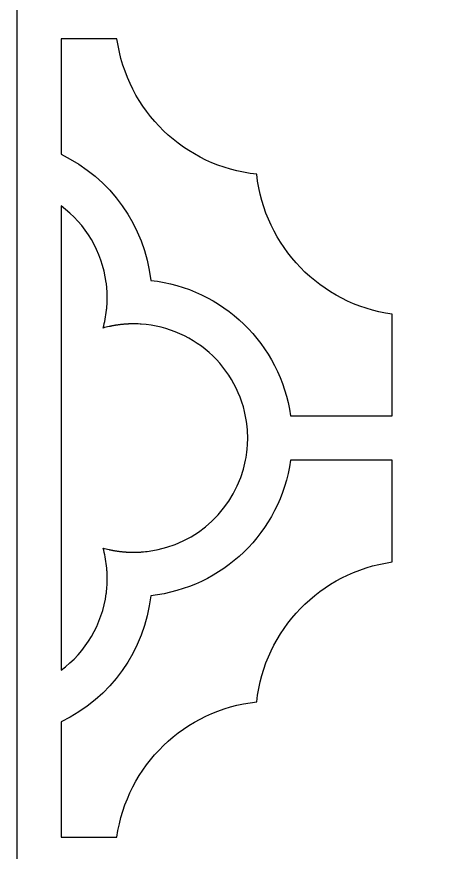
# Model space of a CAD drawing. Header units: centimetres. Extents: x -7.4 to -1.5, y -9 to 2.2.
# Drawn here: x -7.44 to -6.442, y -7.401 to -5.4 of the extents above; entities that cross this region are included whole.
import ezdxf

# ---------------------------------------------------------------- set-up
doc = ezdxf.new("R2010")
doc.units = ezdxf.units.CM
doc.header["$MEASUREMENT"] = 0
doc.layers.add('layer 1', color=7, linetype='Continuous')

msp = doc.modelspace()

# ---------------------------------------------------------------- linework, layer by layer
at = {"layer": 'layer 1', "color": 250}
for points, knots in [([(-7.43951, 2.23468), (-7.43951, 2.23468), (-7.33331, 2.23468), (-7.33331, 2.23468), (-7.33331, 2.23468), (-7.33331, 2.23468), (-1.60574, 2.23468), (-1.60574, 2.23468), (-1.60574, 2.23468), (-1.60574, 2.23468), (-1.49953, 2.23468), (-1.49953, 2.23468), (-1.49953, 2.23468), (-1.49953, 2.23468), (-1.49953, 2.12848), (-1.49953, 2.12848), (-1.49953, 2.12848), (-1.49953, 2.12848), (-1.49953, -8.89401), (-1.49953, -8.89401), (-1.49953, -8.89401), (-1.49953, -8.89401), (-1.49953, -9.00021), (-1.49953, -9.00021), (-1.49953, -9.00021), (-1.49953, -9.00021), (-1.60574, -9.00021), (-1.60574, -9.00021), (-1.60574, -9.00021), (-1.60574, -9.00021), (-7.33331, -9.00021), (-7.33331, -9.00021), (-7.33331, -9.00021), (-7.33331, -9.00021), (-7.43951, -9.00021), (-7.43951, -9.00021), (-7.43951, -9.00021), (-7.43951, -9.00021), (-7.43951, -8.89401), (-7.43951, -8.89401), (-7.43951, -8.89401), (-7.43951, -8.89401), (-7.43951, 2.12848), (-7.43951, 2.12848), (-7.43951, 2.12848), (-7.43951, 2.12848), (-7.43951, 2.23468), (-7.43951, 2.23468)], [0, 0, 0, 0, 0.0769231, 0.0769231, 0.0769231, 0.0769231, 0.1538462, 0.1538462, 0.1538462, 0.1538462, 0.2307692, 0.2307692, 0.2307692, 0.2307692, 0.3076923, 0.3076923, 0.3076923, 0.3076923, 0.3846154, 0.3846154, 0.3846154, 0.3846154, 0.4615385, 0.4615385, 0.4615385, 0.4615385, 0.5384615, 0.5384615, 0.5384615, 0.5384615, 0.6153846, 0.6153846, 0.6153846, 0.6153846, 0.6923077, 0.6923077, 0.6923077, 0.6923077, 0.7692308, 0.7692308, 0.7692308, 0.7692308, 0.8461538, 0.8461538, 0.8461538, 0.8461538, 1, 1, 1, 1]), ([(-7.33331, -5.45354), (-7.33331, -5.45354), (-7.3231, -5.45354), (-7.3231, -5.45354), (-7.3231, -5.45354), (-7.3231, -5.45354), (-7.25069, -5.45354), (-7.25069, -5.45354), (-7.25069, -5.45354), (-7.25069, -5.45354), (-7.19951, -5.45354), (-7.19951, -5.45354), (-7.19951, -5.45354), (-7.17531, -5.62571), (-7.03744, -5.75934), (-6.86457, -5.77783), (-6.86457, -5.77783), (-6.84596, -5.95067), (-6.71248, -6.08869), (-6.5403, -6.11275), (-6.5403, -6.11275), (-6.5403, -6.11275), (-6.5403, -6.16403), (-6.5403, -6.16403), (-6.5403, -6.16403), (-6.5403, -6.16403), (-6.5403, -6.19018), (-6.5403, -6.19018), (-6.5403, -6.19018), (-6.5403, -6.19018), (-6.5403, -6.26759), (-6.5403, -6.26759), (-6.5403, -6.26759), (-6.5403, -6.26759), (-6.5403, -6.3562), (-6.5403, -6.3562), (-6.5403, -6.3562), (-6.5403, -6.3562), (-6.66203, -6.3562), (-6.66203, -6.3562), (-6.66203, -6.3562), (-6.66203, -6.3562), (-6.78374, -6.3562), (-6.78374, -6.3562), (-6.78374, -6.3562), (-6.80794, -6.18403), (-6.94581, -6.0504), (-7.11868, -6.03192), (-7.11868, -6.03192), (-7.13302, -5.90078), (-7.21416, -5.78651), (-7.33331, -5.72989), (-7.33331, -5.72989), (-7.33331, -5.72989), (-7.33331, -5.45354), (-7.33331, -5.45354), (-7.33331, -5.45354), (-7.33331, -5.45354), (-7.33331, -5.45354), (-7.33331, -5.45354)], [0, 0, 0, 0, 0.0625, 0.0625, 0.0625, 0.0625, 0.125, 0.125, 0.125, 0.125, 0.1875, 0.1875, 0.1875, 0.1875, 0.25, 0.25, 0.25, 0.25, 0.3125, 0.3125, 0.3125, 0.3125, 0.375, 0.375, 0.375, 0.375, 0.4375, 0.4375, 0.4375, 0.4375, 0.5, 0.5, 0.5, 0.5, 0.5625, 0.5625, 0.5625, 0.5625, 0.625, 0.625, 0.625, 0.625, 0.6875, 0.6875, 0.6875, 0.6875, 0.75, 0.75, 0.75, 0.75, 0.8125, 0.8125, 0.8125, 0.8125, 0.875, 0.875, 0.875, 0.875, 1, 1, 1, 1]), ([(-7.33331, -5.85317), (-7.27401, -5.89719), (-7.23497, -5.96336), (-7.22508, -6.03656), (-7.22508, -6.03656), (-7.22508, -6.03656), (-7.22492, -6.03771), (-7.22492, -6.03771), (-7.22492, -6.03771), (-7.22492, -6.03771), (-7.22479, -6.03886), (-7.22479, -6.03886), (-7.22479, -6.03886), (-7.22479, -6.03886), (-7.22451, -6.04119), (-7.22451, -6.04119), (-7.22451, -6.04119), (-7.22451, -6.04119), (-7.2243, -6.04293), (-7.2243, -6.04293), (-7.2243, -6.04293), (-7.2243, -6.04293), (-7.22417, -6.04406), (-7.22417, -6.04406), (-7.22417, -6.04406), (-7.22417, -6.04406), (-7.224, -6.04582), (-7.224, -6.04582), (-7.224, -6.04582), (-7.224, -6.04582), (-7.22386, -6.0473), (-7.22386, -6.0473), (-7.22386, -6.0473), (-7.22386, -6.0473), (-7.22374, -6.04872), (-7.22374, -6.04872), (-7.22374, -6.04872), (-7.22374, -6.04872), (-7.22364, -6.04989), (-7.22364, -6.04989), (-7.22364, -6.04989), (-7.22364, -6.04989), (-7.22356, -6.05088), (-7.22356, -6.05088), (-7.22356, -6.05088), (-7.22356, -6.05088), (-7.22345, -6.05223), (-7.22345, -6.05223), (-7.22345, -6.05223), (-7.22345, -6.05223), (-7.22311, -6.05749), (-7.22311, -6.05749), (-7.22311, -6.05749), (-7.22311, -6.05749), (-7.22304, -6.05866), (-7.22304, -6.05866), (-7.22304, -6.05866), (-7.22304, -6.05866), (-7.223, -6.05984), (-7.223, -6.05984), (-7.223, -6.05984), (-7.223, -6.05984), (-7.22293, -6.06101), (-7.22293, -6.06101), (-7.22293, -6.06101), (-7.22293, -6.06101), (-7.22289, -6.06218), (-7.22289, -6.06218), (-7.22289, -6.06218), (-7.22289, -6.06218), (-7.22283, -6.06392), (-7.22283, -6.06392), (-7.22283, -6.06392), (-7.22283, -6.06392), (-7.22272, -6.06784), (-7.22272, -6.06784), (-7.22272, -6.06784), (-7.22272, -6.06784), (-7.22271, -6.06932), (-7.22271, -6.06932), (-7.22271, -6.06932), (-7.22271, -6.06932), (-7.22267, -6.0711), (-7.22267, -6.0711), (-7.22267, -6.0711), (-7.22267, -6.0711), (-7.22265, -6.07286), (-7.22265, -6.07286), (-7.22265, -6.07286), (-7.22265, -6.07286), (-7.22267, -6.07404), (-7.22267, -6.07404), (-7.22267, -6.07404), (-7.22267, -6.07404), (-7.22267, -6.07522), (-7.22267, -6.07522), (-7.22267, -6.07522), (-7.22267, -6.07522), (-7.22271, -6.07641), (-7.22271, -6.07641), (-7.22271, -6.07641), (-7.22271, -6.07641), (-7.22271, -6.07758), (-7.22271, -6.07758), (-7.22271, -6.07758), (-7.22271, -6.07758), (-7.22274, -6.07877), (-7.22274, -6.07877), (-7.22274, -6.07877), (-7.22274, -6.07877), (-7.22276, -6.07994), (-7.22276, -6.07994), (-7.22276, -6.07994), (-7.22276, -6.07994), (-7.22279, -6.08112), (-7.22279, -6.08112), (-7.22279, -6.08112), (-7.22279, -6.08112), (-7.22283, -6.08228), (-7.22283, -6.08228), (-7.22283, -6.08228), (-7.22283, -6.08228), (-7.22289, -6.08347), (-7.22289, -6.08347), (-7.22289, -6.08347), (-7.22289, -6.08347), (-7.22293, -6.08464), (-7.22293, -6.08464), (-7.22293, -6.08464), (-7.22293, -6.08464), (-7.223, -6.08583), (-7.223, -6.08583), (-7.223, -6.08583), (-7.223, -6.08583), (-7.22304, -6.08697), (-7.22304, -6.08697), (-7.22304, -6.08697), (-7.22304, -6.08697), (-7.22311, -6.08816), (-7.22311, -6.08816), (-7.22311, -6.08816), (-7.22311, -6.08816), (-7.22316, -6.08931), (-7.22316, -6.08931), (-7.22316, -6.08931), (-7.22316, -6.08931), (-7.22324, -6.0905), (-7.22324, -6.0905), (-7.22324, -6.0905), (-7.22324, -6.0905), (-7.2233, -6.09164), (-7.2233, -6.09164), (-7.2233, -6.09164), (-7.2233, -6.09164), (-7.2234, -6.09283), (-7.2234, -6.09283), (-7.2234, -6.09283), (-7.2234, -6.09283), (-7.22348, -6.09396), (-7.22348, -6.09396), (-7.22348, -6.09396), (-7.22348, -6.09396), (-7.22358, -6.09515), (-7.22358, -6.09515), (-7.22358, -6.09515), (-7.22358, -6.09515), (-7.22367, -6.0963), (-7.22367, -6.0963), (-7.22367, -6.0963), (-7.22367, -6.0963), (-7.2238, -6.09747), (-7.2238, -6.09747), (-7.2238, -6.09747), (-7.2238, -6.09747), (-7.22389, -6.09862), (-7.22389, -6.09862), (-7.22389, -6.09862), (-7.22389, -6.09862), (-7.224, -6.09977), (-7.224, -6.09977), (-7.224, -6.09977), (-7.224, -6.09977), (-7.22409, -6.10091), (-7.22409, -6.10091), (-7.22409, -6.10091), (-7.22409, -6.10091), (-7.22422, -6.10207), (-7.22422, -6.10207), (-7.22422, -6.10207), (-7.22422, -6.10207), (-7.22435, -6.10322), (-7.22435, -6.10322), (-7.22435, -6.10322), (-7.22593, -6.11759), (-7.22866, -6.13182), (-7.23252, -6.14576), (-7.23252, -6.14576), (-7.22779, -6.14448), (-7.22303, -6.14331), (-7.21825, -6.14226), (-7.21825, -6.14226), (-7.21825, -6.14226), (-7.21713, -6.14202), (-7.21713, -6.14202), (-7.21713, -6.14202), (-7.21713, -6.14202), (-7.21602, -6.14179), (-7.21602, -6.14179), (-7.21602, -6.14179), (-7.21602, -6.14179), (-7.2149, -6.14153), (-7.2149, -6.14153), (-7.2149, -6.14153), (-7.2149, -6.14153), (-7.21378, -6.14133), (-7.21378, -6.14133), (-7.21378, -6.14133), (-7.21378, -6.14133), (-7.21267, -6.1411), (-7.21267, -6.1411), (-7.21267, -6.1411), (-7.21267, -6.1411), (-7.21156, -6.14088), (-7.21156, -6.14088), (-7.21156, -6.14088), (-7.21156, -6.14088), (-7.21044, -6.14067), (-7.21044, -6.14067), (-7.21044, -6.14067), (-7.21044, -6.14067), (-7.20932, -6.14046), (-7.20932, -6.14046), (-7.20932, -6.14046), (-7.20932, -6.14046), (-7.20818, -6.14025), (-7.20818, -6.14025), (-7.20818, -6.14025), (-7.20818, -6.14025), (-7.20708, -6.14005), (-7.20708, -6.14005), (-7.20708, -6.14005), (-7.20708, -6.14005), (-7.20593, -6.13984), (-7.20593, -6.13984), (-7.20593, -6.13984), (-7.20593, -6.13984), (-7.20482, -6.13968), (-7.20482, -6.13968), (-7.20482, -6.13968), (-7.20482, -6.13968), (-7.20368, -6.13948), (-7.20368, -6.13948), (-7.20368, -6.13948), (-7.20368, -6.13948), (-7.20255, -6.1393), (-7.20255, -6.1393), (-7.20255, -6.1393), (-7.20255, -6.1393), (-7.20141, -6.13911), (-7.20141, -6.13911), (-7.20141, -6.13911), (-7.20141, -6.13911), (-7.20028, -6.13895), (-7.20028, -6.13895), (-7.20028, -6.13895), (-7.20028, -6.13895), (-7.19914, -6.13877), (-7.19914, -6.13877), (-7.19914, -6.13877), (-7.19914, -6.13877), (-7.19798, -6.13862), (-7.19798, -6.13862), (-7.19798, -6.13862), (-7.19798, -6.13862), (-7.19683, -6.13844), (-7.19683, -6.13844), (-7.19683, -6.13844), (-7.19683, -6.13844), (-7.19572, -6.13831), (-7.19572, -6.13831), (-7.19572, -6.13831), (-7.19572, -6.13831), (-7.19456, -6.13814), (-7.19456, -6.13814), (-7.19456, -6.13814), (-7.19456, -6.13814), (-7.19342, -6.13802), (-7.19342, -6.13802), (-7.19342, -6.13802), (-7.19342, -6.13802), (-7.19227, -6.13786), (-7.19227, -6.13786), (-7.19227, -6.13786), (-7.19227, -6.13786), (-7.19113, -6.13772), (-7.19113, -6.13772), (-7.19113, -6.13772), (-7.19113, -6.13772), (-7.18998, -6.13759), (-7.18998, -6.13759), (-7.18998, -6.13759), (-7.18998, -6.13759), (-7.18883, -6.13747), (-7.18883, -6.13747), (-7.18883, -6.13747), (-7.18883, -6.13747), (-7.18767, -6.13734), (-7.18767, -6.13734), (-7.18767, -6.13734), (-7.18767, -6.13734), (-7.18653, -6.13724), (-7.18653, -6.13724), (-7.18653, -6.13724), (-7.18653, -6.13724), (-7.18538, -6.13713), (-7.18538, -6.13713), (-7.18538, -6.13713), (-7.18538, -6.13713), (-7.18424, -6.13702), (-7.18424, -6.13702), (-7.18424, -6.13702), (-7.18424, -6.13702), (-7.18306, -6.13691), (-7.18306, -6.13691), (-7.18306, -6.13691), (-7.18306, -6.13691), (-7.18191, -6.13682), (-7.18191, -6.13682), (-7.18191, -6.13682), (-7.18191, -6.13682), (-7.18073, -6.13672), (-7.18073, -6.13672), (-7.18073, -6.13672), (-7.18073, -6.13672), (-7.17959, -6.13664), (-7.17959, -6.13664), (-7.17959, -6.13664), (-7.17959, -6.13664), (-7.1784, -6.13654), (-7.1784, -6.13654), (-7.1784, -6.13654), (-7.1784, -6.13654), (-7.17726, -6.13647), (-7.17726, -6.13647), (-7.17726, -6.13647), (-7.17726, -6.13647), (-7.17608, -6.1364), (-7.17608, -6.1364), (-7.17608, -6.1364), (-7.17608, -6.1364), (-7.17492, -6.13633), (-7.17492, -6.13633), (-7.17492, -6.13633), (-7.17492, -6.13633), (-7.17373, -6.13628), (-7.17373, -6.13628), (-7.17373, -6.13628), (-7.17373, -6.13628), (-7.17259, -6.13624), (-7.17259, -6.13624), (-7.17259, -6.13624), (-7.17259, -6.13624), (-7.1714, -6.13617), (-7.1714, -6.13617), (-7.1714, -6.13617), (-7.1714, -6.13617), (-7.17022, -6.13613), (-7.17022, -6.13613), (-7.17022, -6.13613), (-7.17022, -6.13613), (-7.16905, -6.13606), (-7.16905, -6.13606), (-7.16905, -6.13606), (-7.16905, -6.13606), (-7.16788, -6.13603), (-7.16788, -6.13603), (-7.16788, -6.13603), (-7.16788, -6.13603), (-7.1667, -6.136), (-7.1667, -6.136), (-7.1667, -6.136), (-7.1667, -6.136), (-7.16553, -6.13598), (-7.16553, -6.13598), (-7.16553, -6.13598), (-7.16553, -6.13598), (-7.16434, -6.13595), (-7.16434, -6.13595), (-7.16434, -6.13595), (-7.16434, -6.13595), (-7.16317, -6.13595), (-7.16317, -6.13595), (-7.16317, -6.13595), (-7.16317, -6.13595), (-7.16198, -6.13591), (-7.16198, -6.13591), (-7.16198, -6.13591), (-7.16198, -6.13591), (-7.16081, -6.13591), (-7.16081, -6.13591), (-7.16081, -6.13591), (-7.16081, -6.13591), (-7.15962, -6.13589), (-7.15962, -6.13589), (-7.15962, -6.13589), (-7.15962, -6.13589), (-7.15843, -6.13591), (-7.15843, -6.13591), (-7.15843, -6.13591), (-7.15843, -6.13591), (-7.157, -6.13592), (-7.157, -6.13592), (-7.157, -6.13592), (-7.157, -6.13592), (-7.15548, -6.13595), (-7.15548, -6.13595), (-7.15548, -6.13595), (-7.15548, -6.13595), (-7.15042, -6.13607), (-7.15042, -6.13607), (-7.15042, -6.13607), (-7.15042, -6.13607), (-7.14897, -6.13614), (-7.14897, -6.13614), (-7.14897, -6.13614), (-7.14897, -6.13614), (-7.14368, -6.13639), (-7.14368, -6.13639), (-7.14368, -6.13639), (-7.14368, -6.13639), (-7.14251, -6.13647), (-7.14251, -6.13647), (-7.14251, -6.13647), (-7.14251, -6.13647), (-7.14133, -6.13653), (-7.14133, -6.13653), (-7.14133, -6.13653), (-7.07697, -6.14095), (-7.01621, -6.16795), (-6.96978, -6.21273), (-6.96978, -6.21273), (-6.92333, -6.25751), (-6.89424, -6.31734), (-6.88766, -6.38152), (-6.88766, -6.38152), (-6.88766, -6.38152), (-6.88726, -6.38567), (-6.88726, -6.38567), (-6.88726, -6.38567), (-6.88726, -6.38567), (-6.88713, -6.38733), (-6.88713, -6.38733), (-6.88713, -6.38733), (-6.88684, -6.39111), (-6.88661, -6.39489), (-6.88645, -6.39867), (-6.88645, -6.39867), (-6.88645, -6.39867), (-6.88641, -6.39994), (-6.88641, -6.39994), (-6.88641, -6.39994), (-6.88641, -6.39994), (-6.88634, -6.40162), (-6.88634, -6.40162), (-6.88634, -6.40162), (-6.88634, -6.40162), (-6.88628, -6.40404), (-6.88628, -6.40404), (-6.88628, -6.40404), (-6.88628, -6.40404), (-6.88627, -6.40534), (-6.88627, -6.40534), (-6.88627, -6.40534), (-6.88627, -6.40534), (-6.88624, -6.40671), (-6.88624, -6.40671), (-6.88624, -6.40671), (-6.88624, -6.40671), (-6.88623, -6.40844), (-6.88623, -6.40844), (-6.88623, -6.40844), (-6.88623, -6.40844), (-6.88623, -6.41013), (-6.88623, -6.41013), (-6.88623, -6.41013), (-6.88623, -6.41013), (-6.88624, -6.41181), (-6.88624, -6.41181), (-6.88624, -6.41181), (-6.88624, -6.41181), (-6.88627, -6.41317), (-6.88627, -6.41317), (-6.88627, -6.41317), (-6.88627, -6.41317), (-6.88628, -6.41436), (-6.88628, -6.41436), (-6.88628, -6.41436), (-6.88628, -6.41436), (-6.88631, -6.41605), (-6.88631, -6.41605), (-6.88631, -6.41605), (-6.88631, -6.41605), (-6.88638, -6.41775), (-6.88638, -6.41775), (-6.88638, -6.41775), (-6.88638, -6.41775), (-6.88641, -6.41892), (-6.88641, -6.41892), (-6.88641, -6.41892), (-6.88658, -6.42329), (-6.88684, -6.42766), (-6.88719, -6.43202), (-6.88719, -6.43202), (-6.88719, -6.43202), (-6.88755, -6.4362), (-6.88755, -6.4362), (-6.88755, -6.4362), (-6.88846, -6.44498), (-6.88974, -6.4537), (-6.89141, -6.46236), (-6.89141, -6.46236), (-6.9139, -6.57676), (-7.00675, -6.66426), (-7.12225, -6.68011), (-7.12225, -6.68011), (-7.1283, -6.68094), (-7.13437, -6.68156), (-7.14046, -6.68199), (-7.14046, -6.68199), (-7.14046, -6.68199), (-7.1419, -6.68208), (-7.1419, -6.68208), (-7.1419, -6.68208), (-7.1419, -6.68208), (-7.14309, -6.68216), (-7.14309, -6.68216), (-7.14309, -6.68216), (-7.14309, -6.68216), (-7.14897, -6.68245), (-7.14897, -6.68245), (-7.14897, -6.68245), (-7.14897, -6.68245), (-7.15042, -6.68251), (-7.15042, -6.68251), (-7.15042, -6.68251), (-7.15042, -6.68251), (-7.15461, -6.68262), (-7.15461, -6.68262), (-7.15461, -6.68262), (-7.15461, -6.68262), (-7.15608, -6.68264), (-7.15608, -6.68264), (-7.15608, -6.68264), (-7.15608, -6.68264), (-7.15786, -6.68267), (-7.15786, -6.68267), (-7.15786, -6.68267), (-7.15786, -6.68267), (-7.15962, -6.6827), (-7.15962, -6.6827), (-7.15962, -6.6827), (-7.15962, -6.6827), (-7.16081, -6.68267), (-7.16081, -6.68267), (-7.16081, -6.68267), (-7.16081, -6.68267), (-7.16198, -6.68267), (-7.16198, -6.68267), (-7.16198, -6.68267), (-7.16198, -6.68267), (-7.16317, -6.68264), (-7.16317, -6.68264), (-7.16317, -6.68264), (-7.16317, -6.68264), (-7.16434, -6.68264), (-7.16434, -6.68264), (-7.16434, -6.68264), (-7.16434, -6.68264), (-7.16553, -6.68261), (-7.16553, -6.68261), (-7.16553, -6.68261), (-7.16553, -6.68261), (-7.1667, -6.68259), (-7.1667, -6.68259), (-7.1667, -6.68259), (-7.1667, -6.68259), (-7.16788, -6.68256), (-7.16788, -6.68256), (-7.16788, -6.68256), (-7.16788, -6.68256), (-7.16905, -6.68252), (-7.16905, -6.68252), (-7.16905, -6.68252), (-7.16905, -6.68252), (-7.17022, -6.68246), (-7.17022, -6.68246), (-7.17022, -6.68246), (-7.17022, -6.68246), (-7.1714, -6.68242), (-7.1714, -6.68242), (-7.1714, -6.68242), (-7.1714, -6.68242), (-7.17259, -6.68235), (-7.17259, -6.68235), (-7.17259, -6.68235), (-7.17259, -6.68235), (-7.17373, -6.68231), (-7.17373, -6.68231), (-7.17373, -6.68231), (-7.17373, -6.68231), (-7.17492, -6.68224), (-7.17492, -6.68224), (-7.17492, -6.68224), (-7.17492, -6.68224), (-7.17607, -6.68218), (-7.17607, -6.68218), (-7.17607, -6.68218), (-7.17607, -6.68218), (-7.17725, -6.68211), (-7.17725, -6.68211), (-7.17725, -6.68211), (-7.17725, -6.68211), (-7.17839, -6.68204), (-7.17839, -6.68204), (-7.17839, -6.68204), (-7.17839, -6.68204), (-7.17958, -6.68195), (-7.17958, -6.68195), (-7.17958, -6.68195), (-7.17958, -6.68195), (-7.18072, -6.68187), (-7.18072, -6.68187), (-7.18072, -6.68187), (-7.18072, -6.68187), (-7.1819, -6.68177), (-7.1819, -6.68177), (-7.1819, -6.68177), (-7.1819, -6.68177), (-7.18304, -6.68167), (-7.18304, -6.68167), (-7.18304, -6.68167), (-7.18304, -6.68167), (-7.1842, -6.68156), (-7.1842, -6.68156), (-7.1842, -6.68156), (-7.1842, -6.68156), (-7.18536, -6.68146), (-7.18536, -6.68146), (-7.18536, -6.68146), (-7.18536, -6.68146), (-7.18651, -6.68134), (-7.18651, -6.68134), (-7.18651, -6.68134), (-7.18651, -6.68134), (-7.18765, -6.68125), (-7.18765, -6.68125), (-7.18765, -6.68125), (-7.18765, -6.68125), (-7.18882, -6.68112), (-7.18882, -6.68112), (-7.18882, -6.68112), (-7.18882, -6.68112), (-7.18995, -6.68099), (-7.18995, -6.68099), (-7.18995, -6.68099), (-7.18995, -6.68099), (-7.1911, -6.68085), (-7.1911, -6.68085), (-7.1911, -6.68085), (-7.1911, -6.68085), (-7.19226, -6.68072), (-7.19226, -6.68072), (-7.19226, -6.68072), (-7.19226, -6.68072), (-7.1934, -6.68057), (-7.1934, -6.68057), (-7.1934, -6.68057), (-7.1934, -6.68057), (-7.19454, -6.68044), (-7.19454, -6.68044), (-7.19454, -6.68044), (-7.19454, -6.68044), (-7.1957, -6.68028), (-7.1957, -6.68028), (-7.1957, -6.68028), (-7.1957, -6.68028), (-7.19681, -6.68015), (-7.19681, -6.68015), (-7.19681, -6.68015), (-7.19681, -6.68015), (-7.19795, -6.67998), (-7.19795, -6.67998), (-7.19795, -6.67998), (-7.19795, -6.67998), (-7.1991, -6.67982), (-7.1991, -6.67982), (-7.1991, -6.67982), (-7.1991, -6.67982), (-7.20025, -6.67963), (-7.20025, -6.67963), (-7.20025, -6.67963), (-7.20025, -6.67963), (-7.20137, -6.67947), (-7.20137, -6.67947), (-7.20137, -6.67947), (-7.20137, -6.67947), (-7.20252, -6.67929), (-7.20252, -6.67929), (-7.20252, -6.67929), (-7.20252, -6.67929), (-7.20363, -6.67911), (-7.20363, -6.67911), (-7.20363, -6.67911), (-7.20363, -6.67911), (-7.20478, -6.67891), (-7.20478, -6.67891), (-7.20478, -6.67891), (-7.20478, -6.67891), (-7.2059, -6.67874), (-7.2059, -6.67874), (-7.2059, -6.67874), (-7.2059, -6.67874), (-7.20705, -6.67852), (-7.20705, -6.67852), (-7.20705, -6.67852), (-7.20705, -6.67852), (-7.20816, -6.67834), (-7.20816, -6.67834), (-7.20816, -6.67834), (-7.20816, -6.67834), (-7.20928, -6.67811), (-7.20928, -6.67811), (-7.20928, -6.67811), (-7.20928, -6.67811), (-7.2104, -6.67793), (-7.2104, -6.67793), (-7.2104, -6.67793), (-7.2104, -6.67793), (-7.21151, -6.6777), (-7.21151, -6.6777), (-7.21151, -6.6777), (-7.21151, -6.6777), (-7.21264, -6.67749), (-7.21264, -6.67749), (-7.21264, -6.67749), (-7.21264, -6.67749), (-7.21375, -6.67727), (-7.21375, -6.67727), (-7.21375, -6.67727), (-7.21375, -6.67727), (-7.21486, -6.67706), (-7.21486, -6.67706), (-7.21486, -6.67706), (-7.21486, -6.67706), (-7.21598, -6.6768), (-7.21598, -6.6768), (-7.21598, -6.6768), (-7.21598, -6.6768), (-7.21709, -6.67658), (-7.21709, -6.67658), (-7.21709, -6.67658), (-7.21709, -6.67658), (-7.21821, -6.67632), (-7.21821, -6.67632), (-7.21821, -6.67632), (-7.22299, -6.67529), (-7.22774, -6.67412), (-7.23246, -6.67283), (-7.23246, -6.67283), (-7.22865, -6.68677), (-7.22594, -6.701), (-7.22436, -6.71537), (-7.22436, -6.71537), (-7.22436, -6.71537), (-7.22423, -6.71652), (-7.22423, -6.71652), (-7.22423, -6.71652), (-7.22423, -6.71652), (-7.22411, -6.71767), (-7.22411, -6.71767), (-7.22411, -6.71767), (-7.22411, -6.71767), (-7.224, -6.71883), (-7.224, -6.71883), (-7.224, -6.71883), (-7.224, -6.71883), (-7.22389, -6.71997), (-7.22389, -6.71997), (-7.22389, -6.71997), (-7.22389, -6.71997), (-7.2238, -6.72111), (-7.2238, -6.72111), (-7.2238, -6.72111), (-7.2238, -6.72111), (-7.22367, -6.7223), (-7.22367, -6.7223), (-7.22367, -6.7223), (-7.22367, -6.7223), (-7.22358, -6.72344), (-7.22358, -6.72344), (-7.22358, -6.72344), (-7.22358, -6.72344), (-7.22348, -6.72462), (-7.22348, -6.72462), (-7.22348, -6.72462), (-7.22348, -6.72462), (-7.2234, -6.72576), (-7.2234, -6.72576), (-7.2234, -6.72576), (-7.2234, -6.72576), (-7.2233, -6.72695), (-7.2233, -6.72695), (-7.2233, -6.72695), (-7.2233, -6.72695), (-7.22324, -6.72809), (-7.22324, -6.72809), (-7.22324, -6.72809), (-7.22324, -6.72809), (-7.22316, -6.72926), (-7.22316, -6.72926), (-7.22316, -6.72926), (-7.22316, -6.72926), (-7.22311, -6.73043), (-7.22311, -6.73043), (-7.22311, -6.73043), (-7.22311, -6.73043), (-7.22304, -6.73161), (-7.22304, -6.73161), (-7.22304, -6.73161), (-7.22304, -6.73161), (-7.223, -6.73277), (-7.223, -6.73277), (-7.223, -6.73277), (-7.223, -6.73277), (-7.22293, -6.73394), (-7.22293, -6.73394), (-7.22293, -6.73394), (-7.22293, -6.73394), (-7.22289, -6.73512), (-7.22289, -6.73512), (-7.22289, -6.73512), (-7.22289, -6.73512), (-7.22283, -6.7363), (-7.22283, -6.7363), (-7.22283, -6.7363), (-7.22283, -6.7363), (-7.22279, -6.73747), (-7.22279, -6.73747), (-7.22279, -6.73747), (-7.22279, -6.73747), (-7.22276, -6.73865), (-7.22276, -6.73865), (-7.22276, -6.73865), (-7.22276, -6.73865), (-7.22274, -6.73982), (-7.22274, -6.73982), (-7.22274, -6.73982), (-7.22274, -6.73982), (-7.22271, -6.74101), (-7.22271, -6.74101), (-7.22271, -6.74101), (-7.22271, -6.74101), (-7.22271, -6.74218), (-7.22271, -6.74218), (-7.22271, -6.74218), (-7.22271, -6.74218), (-7.22267, -6.74336), (-7.22267, -6.74336), (-7.22267, -6.74336), (-7.22267, -6.74336), (-7.22267, -6.74453), (-7.22267, -6.74453), (-7.22267, -6.74453), (-7.22267, -6.74453), (-7.22265, -6.74573), (-7.22265, -6.74573), (-7.22265, -6.74573), (-7.22265, -6.74573), (-7.22267, -6.74691), (-7.22267, -6.74691), (-7.22267, -6.74691), (-7.22267, -6.74691), (-7.22269, -6.74834), (-7.22269, -6.74834), (-7.22269, -6.74834), (-7.22269, -6.74834), (-7.22271, -6.74988), (-7.22271, -6.74988), (-7.22271, -6.74988), (-7.22271, -6.74988), (-7.22279, -6.75386), (-7.22279, -6.75386), (-7.22279, -6.75386), (-7.22279, -6.75386), (-7.22289, -6.75639), (-7.22289, -6.75639), (-7.22289, -6.75639), (-7.22289, -6.75639), (-7.22293, -6.75757), (-7.22293, -6.75757), (-7.22293, -6.75757), (-7.22293, -6.75757), (-7.223, -6.75874), (-7.223, -6.75874), (-7.223, -6.75874), (-7.223, -6.75874), (-7.22303, -6.75978), (-7.22303, -6.75978), (-7.22303, -6.75978), (-7.22303, -6.75978), (-7.22311, -6.76109), (-7.22311, -6.76109), (-7.22311, -6.76109), (-7.22311, -6.76109), (-7.22344, -6.76622), (-7.22344, -6.76622), (-7.22344, -6.76622), (-7.22344, -6.76622), (-7.22355, -6.76753), (-7.22355, -6.76753), (-7.22355, -6.76753), (-7.22355, -6.76753), (-7.22364, -6.76869), (-7.22364, -6.76869), (-7.22364, -6.76869), (-7.22364, -6.76869), (-7.22374, -6.76987), (-7.22374, -6.76987), (-7.22374, -6.76987), (-7.22374, -6.76987), (-7.22385, -6.77101), (-7.22385, -6.77101), (-7.22385, -6.77101), (-7.22385, -6.77101), (-7.22394, -6.77213), (-7.22394, -6.77213), (-7.22394, -6.77213), (-7.22394, -6.77213), (-7.22409, -6.77377), (-7.22409, -6.77377), (-7.22409, -6.77377), (-7.22409, -6.77377), (-7.22424, -6.7751), (-7.22424, -6.7751), (-7.22424, -6.7751), (-7.22424, -6.7751), (-7.22444, -6.77683), (-7.22444, -6.77683), (-7.22444, -6.77683), (-7.22444, -6.77683), (-7.22469, -6.77894), (-7.22469, -6.77894), (-7.22469, -6.77894), (-7.22469, -6.77894), (-7.22485, -6.7803), (-7.22485, -6.7803), (-7.22485, -6.7803), (-7.22485, -6.7803), (-7.22501, -6.78145), (-7.22501, -6.78145), (-7.22501, -6.78145), (-7.23479, -6.85484), (-7.27388, -6.9212), (-7.33331, -6.96537), (-7.33331, -6.96537), (-7.33331, -6.96537), (-7.33331, -5.85317), (-7.33331, -5.85317), (-7.33331, -5.85317), (-7.33331, -5.85317), (-7.33331, -5.85317), (-7.33331, -5.85317)], [0, 0, 0, 0, 0.0040984, 0.0040984, 0.0040984, 0.0040984, 0.0081967, 0.0081967, 0.0081967, 0.0081967, 0.0122951, 0.0122951, 0.0122951, 0.0122951, 0.0163934, 0.0163934, 0.0163934, 0.0163934, 0.0204918, 0.0204918, 0.0204918, 0.0204918, 0.0245902, 0.0245902, 0.0245902, 0.0245902, 0.0286885, 0.0286885, 0.0286885, 0.0286885, 0.0327869, 0.0327869, 0.0327869, 0.0327869, 0.0368852, 0.0368852, 0.0368852, 0.0368852, 0.0409836, 0.0409836, 0.0409836, 0.0409836, 0.045082, 0.045082, 0.045082, 0.045082, 0.0491803, 0.0491803, 0.0491803, 0.0491803, 0.0532787, 0.0532787, 0.0532787, 0.0532787, 0.057377, 0.057377, 0.057377, 0.057377, 0.0614754, 0.0614754, 0.0614754, 0.0614754, 0.0655738, 0.0655738, 0.0655738, 0.0655738, 0.0696721, 0.0696721, 0.0696721, 0.0696721, 0.0737705, 0.0737705, 0.0737705, 0.0737705, 0.0778689, 0.0778689, 0.0778689, 0.0778689, 0.0819672, 0.0819672, 0.0819672, 0.0819672, 0.0860656, 0.0860656, 0.0860656, 0.0860656, 0.0901639, 0.0901639, 0.0901639, 0.0901639, 0.0942623, 0.0942623, 0.0942623, 0.0942623, 0.0983607, 0.0983607, 0.0983607, 0.0983607, 0.102459, 0.102459, 0.102459, 0.102459, 0.1065574, 0.1065574, 0.1065574, 0.1065574, 0.1106557, 0.1106557, 0.1106557, 0.1106557, 0.1147541, 0.1147541, 0.1147541, 0.1147541, 0.1188525, 0.1188525, 0.1188525, 0.1188525, 0.1229508, 0.1229508, 0.1229508, 0.1229508, 0.1270492, 0.1270492, 0.1270492, 0.1270492, 0.1311475, 0.1311475, 0.1311475, 0.1311475, 0.1352459, 0.1352459, 0.1352459, 0.1352459, 0.1393443, 0.1393443, 0.1393443, 0.1393443, 0.1434426, 0.1434426, 0.1434426, 0.1434426, 0.147541, 0.147541, 0.147541, 0.147541, 0.1516393, 0.1516393, 0.1516393, 0.1516393, 0.1557377, 0.1557377, 0.1557377, 0.1557377, 0.1598361, 0.1598361, 0.1598361, 0.1598361, 0.1639344, 0.1639344, 0.1639344, 0.1639344, 0.1680328, 0.1680328, 0.1680328, 0.1680328, 0.1721311, 0.1721311, 0.1721311, 0.1721311, 0.1762295, 0.1762295, 0.1762295, 0.1762295, 0.1803279, 0.1803279, 0.1803279, 0.1803279, 0.1844262, 0.1844262, 0.1844262, 0.1844262, 0.1885246, 0.1885246, 0.1885246, 0.1885246, 0.192623, 0.192623, 0.192623, 0.192623, 0.1967213, 0.1967213, 0.1967213, 0.1967213, 0.2008197, 0.2008197, 0.2008197, 0.2008197, 0.204918, 0.204918, 0.204918, 0.204918, 0.2090164, 0.2090164, 0.2090164, 0.2090164, 0.2131148, 0.2131148, 0.2131148, 0.2131148, 0.2172131, 0.2172131, 0.2172131, 0.2172131, 0.2213115, 0.2213115, 0.2213115, 0.2213115, 0.2254098, 0.2254098, 0.2254098, 0.2254098, 0.2295082, 0.2295082, 0.2295082, 0.2295082, 0.2336066, 0.2336066, 0.2336066, 0.2336066, 0.2377049, 0.2377049, 0.2377049, 0.2377049, 0.2418033, 0.2418033, 0.2418033, 0.2418033, 0.2459016, 0.2459016, 0.2459016, 0.2459016, 0.25, 0.25, 0.25, 0.25, 0.2540984, 0.2540984, 0.2540984, 0.2540984, 0.2581967, 0.2581967, 0.2581967, 0.2581967, 0.2622951, 0.2622951, 0.2622951, 0.2622951, 0.2663934, 0.2663934, 0.2663934, 0.2663934, 0.2704918, 0.2704918, 0.2704918, 0.2704918, 0.2745902, 0.2745902, 0.2745902, 0.2745902, 0.2786885, 0.2786885, 0.2786885, 0.2786885, 0.2827869, 0.2827869, 0.2827869, 0.2827869, 0.2868852, 0.2868852, 0.2868852, 0.2868852, 0.2909836, 0.2909836, 0.2909836, 0.2909836, 0.295082, 0.295082, 0.295082, 0.295082, 0.2991803, 0.2991803, 0.2991803, 0.2991803, 0.3032787, 0.3032787, 0.3032787, 0.3032787, 0.307377, 0.307377, 0.307377, 0.307377, 0.3114754, 0.3114754, 0.3114754, 0.3114754, 0.3155738, 0.3155738, 0.3155738, 0.3155738, 0.3196721, 0.3196721, 0.3196721, 0.3196721, 0.3237705, 0.3237705, 0.3237705, 0.3237705, 0.3278689, 0.3278689, 0.3278689, 0.3278689, 0.3319672, 0.3319672, 0.3319672, 0.3319672, 0.3360656, 0.3360656, 0.3360656, 0.3360656, 0.3401639, 0.3401639, 0.3401639, 0.3401639, 0.3442623, 0.3442623, 0.3442623, 0.3442623, 0.3483607, 0.3483607, 0.3483607, 0.3483607, 0.352459, 0.352459, 0.352459, 0.352459, 0.3565574, 0.3565574, 0.3565574, 0.3565574, 0.3606557, 0.3606557, 0.3606557, 0.3606557, 0.3647541, 0.3647541, 0.3647541, 0.3647541, 0.3688525, 0.3688525, 0.3688525, 0.3688525, 0.3729508, 0.3729508, 0.3729508, 0.3729508, 0.3770492, 0.3770492, 0.3770492, 0.3770492, 0.3811475, 0.3811475, 0.3811475, 0.3811475, 0.3852459, 0.3852459, 0.3852459, 0.3852459, 0.3893443, 0.3893443, 0.3893443, 0.3893443, 0.3934426, 0.3934426, 0.3934426, 0.3934426, 0.397541, 0.397541, 0.397541, 0.397541, 0.4016393, 0.4016393, 0.4016393, 0.4016393, 0.4057377, 0.4057377, 0.4057377, 0.4057377, 0.4098361, 0.4098361, 0.4098361, 0.4098361, 0.4139344, 0.4139344, 0.4139344, 0.4139344, 0.4180328, 0.4180328, 0.4180328, 0.4180328, 0.4221311, 0.4221311, 0.4221311, 0.4221311, 0.4262295, 0.4262295, 0.4262295, 0.4262295, 0.4303279, 0.4303279, 0.4303279, 0.4303279, 0.4344262, 0.4344262, 0.4344262, 0.4344262, 0.4385246, 0.4385246, 0.4385246, 0.4385246, 0.442623, 0.442623, 0.442623, 0.442623, 0.4467213, 0.4467213, 0.4467213, 0.4467213, 0.4508197, 0.4508197, 0.4508197, 0.4508197, 0.454918, 0.454918, 0.454918, 0.454918, 0.4590164, 0.4590164, 0.4590164, 0.4590164, 0.4631148, 0.4631148, 0.4631148, 0.4631148, 0.4672131, 0.4672131, 0.4672131, 0.4672131, 0.4713115, 0.4713115, 0.4713115, 0.4713115, 0.4754098, 0.4754098, 0.4754098, 0.4754098, 0.4795082, 0.4795082, 0.4795082, 0.4795082, 0.4836066, 0.4836066, 0.4836066, 0.4836066, 0.4877049, 0.4877049, 0.4877049, 0.4877049, 0.4918033, 0.4918033, 0.4918033, 0.4918033, 0.4959016, 0.4959016, 0.4959016, 0.4959016, 0.5, 0.5, 0.5, 0.5, 0.5040984, 0.5040984, 0.5040984, 0.5040984, 0.5081967, 0.5081967, 0.5081967, 0.5081967, 0.5122951, 0.5122951, 0.5122951, 0.5122951, 0.5163934, 0.5163934, 0.5163934, 0.5163934, 0.5204918, 0.5204918, 0.5204918, 0.5204918, 0.5245902, 0.5245902, 0.5245902, 0.5245902, 0.5286885, 0.5286885, 0.5286885, 0.5286885, 0.5327869, 0.5327869, 0.5327869, 0.5327869, 0.5368852, 0.5368852, 0.5368852, 0.5368852, 0.5409836, 0.5409836, 0.5409836, 0.5409836, 0.545082, 0.545082, 0.545082, 0.545082, 0.5491803, 0.5491803, 0.5491803, 0.5491803, 0.5532787, 0.5532787, 0.5532787, 0.5532787, 0.557377, 0.557377, 0.557377, 0.557377, 0.5614754, 0.5614754, 0.5614754, 0.5614754, 0.5655738, 0.5655738, 0.5655738, 0.5655738, 0.5696721, 0.5696721, 0.5696721, 0.5696721, 0.5737705, 0.5737705, 0.5737705, 0.5737705, 0.5778689, 0.5778689, 0.5778689, 0.5778689, 0.5819672, 0.5819672, 0.5819672, 0.5819672, 0.5860656, 0.5860656, 0.5860656, 0.5860656, 0.5901639, 0.5901639, 0.5901639, 0.5901639, 0.5942623, 0.5942623, 0.5942623, 0.5942623, 0.5983607, 0.5983607, 0.5983607, 0.5983607, 0.602459, 0.602459, 0.602459, 0.602459, 0.6065574, 0.6065574, 0.6065574, 0.6065574, 0.6106557, 0.6106557, 0.6106557, 0.6106557, 0.6147541, 0.6147541, 0.6147541, 0.6147541, 0.6188525, 0.6188525, 0.6188525, 0.6188525, 0.6229508, 0.6229508, 0.6229508, 0.6229508, 0.6270492, 0.6270492, 0.6270492, 0.6270492, 0.6311475, 0.6311475, 0.6311475, 0.6311475, 0.6352459, 0.6352459, 0.6352459, 0.6352459, 0.6393443, 0.6393443, 0.6393443, 0.6393443, 0.6434426, 0.6434426, 0.6434426, 0.6434426, 0.647541, 0.647541, 0.647541, 0.647541, 0.6516393, 0.6516393, 0.6516393, 0.6516393, 0.6557377, 0.6557377, 0.6557377, 0.6557377, 0.6598361, 0.6598361, 0.6598361, 0.6598361, 0.6639344, 0.6639344, 0.6639344, 0.6639344, 0.6680328, 0.6680328, 0.6680328, 0.6680328, 0.6721311, 0.6721311, 0.6721311, 0.6721311, 0.6762295, 0.6762295, 0.6762295, 0.6762295, 0.6803279, 0.6803279, 0.6803279, 0.6803279, 0.6844262, 0.6844262, 0.6844262, 0.6844262, 0.6885246, 0.6885246, 0.6885246, 0.6885246, 0.692623, 0.692623, 0.692623, 0.692623, 0.6967213, 0.6967213, 0.6967213, 0.6967213, 0.7008197, 0.7008197, 0.7008197, 0.7008197, 0.704918, 0.704918, 0.704918, 0.704918, 0.7090164, 0.7090164, 0.7090164, 0.7090164, 0.7131148, 0.7131148, 0.7131148, 0.7131148, 0.7172131, 0.7172131, 0.7172131, 0.7172131, 0.7213115, 0.7213115, 0.7213115, 0.7213115, 0.7254098, 0.7254098, 0.7254098, 0.7254098, 0.7295082, 0.7295082, 0.7295082, 0.7295082, 0.7336066, 0.7336066, 0.7336066, 0.7336066, 0.7377049, 0.7377049, 0.7377049, 0.7377049, 0.7418033, 0.7418033, 0.7418033, 0.7418033, 0.7459016, 0.7459016, 0.7459016, 0.7459016, 0.75, 0.75, 0.75, 0.75, 0.7540984, 0.7540984, 0.7540984, 0.7540984, 0.7581967, 0.7581967, 0.7581967, 0.7581967, 0.7622951, 0.7622951, 0.7622951, 0.7622951, 0.7663934, 0.7663934, 0.7663934, 0.7663934, 0.7704918, 0.7704918, 0.7704918, 0.7704918, 0.7745902, 0.7745902, 0.7745902, 0.7745902, 0.7786885, 0.7786885, 0.7786885, 0.7786885, 0.7827869, 0.7827869, 0.7827869, 0.7827869, 0.7868852, 0.7868852, 0.7868852, 0.7868852, 0.7909836, 0.7909836, 0.7909836, 0.7909836, 0.795082, 0.795082, 0.795082, 0.795082, 0.7991803, 0.7991803, 0.7991803, 0.7991803, 0.8032787, 0.8032787, 0.8032787, 0.8032787, 0.807377, 0.807377, 0.807377, 0.807377, 0.8114754, 0.8114754, 0.8114754, 0.8114754, 0.8155738, 0.8155738, 0.8155738, 0.8155738, 0.8196721, 0.8196721, 0.8196721, 0.8196721, 0.8237705, 0.8237705, 0.8237705, 0.8237705, 0.8278689, 0.8278689, 0.8278689, 0.8278689, 0.8319672, 0.8319672, 0.8319672, 0.8319672, 0.8360656, 0.8360656, 0.8360656, 0.8360656, 0.8401639, 0.8401639, 0.8401639, 0.8401639, 0.8442623, 0.8442623, 0.8442623, 0.8442623, 0.8483607, 0.8483607, 0.8483607, 0.8483607, 0.852459, 0.852459, 0.852459, 0.852459, 0.8565574, 0.8565574, 0.8565574, 0.8565574, 0.8606557, 0.8606557, 0.8606557, 0.8606557, 0.8647541, 0.8647541, 0.8647541, 0.8647541, 0.8688525, 0.8688525, 0.8688525, 0.8688525, 0.8729508, 0.8729508, 0.8729508, 0.8729508, 0.8770492, 0.8770492, 0.8770492, 0.8770492, 0.8811475, 0.8811475, 0.8811475, 0.8811475, 0.8852459, 0.8852459, 0.8852459, 0.8852459, 0.8893443, 0.8893443, 0.8893443, 0.8893443, 0.8934426, 0.8934426, 0.8934426, 0.8934426, 0.897541, 0.897541, 0.897541, 0.897541, 0.9016393, 0.9016393, 0.9016393, 0.9016393, 0.9057377, 0.9057377, 0.9057377, 0.9057377, 0.9098361, 0.9098361, 0.9098361, 0.9098361, 0.9139344, 0.9139344, 0.9139344, 0.9139344, 0.9180328, 0.9180328, 0.9180328, 0.9180328, 0.9221311, 0.9221311, 0.9221311, 0.9221311, 0.9262295, 0.9262295, 0.9262295, 0.9262295, 0.9303279, 0.9303279, 0.9303279, 0.9303279, 0.9344262, 0.9344262, 0.9344262, 0.9344262, 0.9385246, 0.9385246, 0.9385246, 0.9385246, 0.942623, 0.942623, 0.942623, 0.942623, 0.9467213, 0.9467213, 0.9467213, 0.9467213, 0.9508197, 0.9508197, 0.9508197, 0.9508197, 0.954918, 0.954918, 0.954918, 0.954918, 0.9590164, 0.9590164, 0.9590164, 0.9590164, 0.9631148, 0.9631148, 0.9631148, 0.9631148, 0.9672131, 0.9672131, 0.9672131, 0.9672131, 0.9713115, 0.9713115, 0.9713115, 0.9713115, 0.9754098, 0.9754098, 0.9754098, 0.9754098, 0.9795082, 0.9795082, 0.9795082, 0.9795082, 0.9836066, 0.9836066, 0.9836066, 0.9836066, 0.9877049, 0.9877049, 0.9877049, 0.9877049, 0.9918033, 0.9918033, 0.9918033, 0.9918033, 1, 1, 1, 1]), ([(-7.33331, -7.08868), (-7.21419, -7.03202), (-7.13297, -6.91781), (-7.11868, -6.78667), (-7.11868, -6.78667), (-6.94583, -6.76804), (-6.80781, -6.63457), (-6.78374, -6.46239), (-6.78374, -6.46239), (-6.78374, -6.46239), (-6.66203, -6.46239), (-6.66203, -6.46239), (-6.66203, -6.46239), (-6.66203, -6.46239), (-6.5403, -6.46239), (-6.5403, -6.46239), (-6.5403, -6.46239), (-6.5403, -6.46239), (-6.5403, -6.551), (-6.5403, -6.551), (-6.5403, -6.551), (-6.5403, -6.551), (-6.5403, -6.62843), (-6.5403, -6.62843), (-6.5403, -6.62843), (-6.5403, -6.62843), (-6.5403, -6.65454), (-6.5403, -6.65454), (-6.5403, -6.65454), (-6.5403, -6.65454), (-6.5403, -6.70583), (-6.5403, -6.70583), (-6.5403, -6.70583), (-6.71246, -6.73003), (-6.84609, -6.8679), (-6.86457, -7.04077), (-6.86457, -7.04077), (-7.03743, -7.05938), (-7.17544, -7.19286), (-7.19951, -7.36504), (-7.19951, -7.36504), (-7.19951, -7.36504), (-7.25069, -7.36504), (-7.25069, -7.36504), (-7.25069, -7.36504), (-7.25069, -7.36504), (-7.3231, -7.36504), (-7.3231, -7.36504), (-7.3231, -7.36504), (-7.3231, -7.36504), (-7.33331, -7.36504), (-7.33331, -7.36504), (-7.33331, -7.36504), (-7.33331, -7.36504), (-7.33331, -7.08868), (-7.33331, -7.08868), (-7.33331, -7.08868), (-7.33331, -7.08868), (-7.33331, -7.08868), (-7.33331, -7.08868)], [0, 0, 0, 0, 0.0625, 0.0625, 0.0625, 0.0625, 0.125, 0.125, 0.125, 0.125, 0.1875, 0.1875, 0.1875, 0.1875, 0.25, 0.25, 0.25, 0.25, 0.3125, 0.3125, 0.3125, 0.3125, 0.375, 0.375, 0.375, 0.375, 0.4375, 0.4375, 0.4375, 0.4375, 0.5, 0.5, 0.5, 0.5, 0.5625, 0.5625, 0.5625, 0.5625, 0.625, 0.625, 0.625, 0.625, 0.6875, 0.6875, 0.6875, 0.6875, 0.75, 0.75, 0.75, 0.75, 0.8125, 0.8125, 0.8125, 0.8125, 0.875, 0.875, 0.875, 0.875, 1, 1, 1, 1])]:
    msp.add_open_spline(points, degree=3, knots=knots, dxfattribs=at)

doc.saveas('drawing.dxf')
